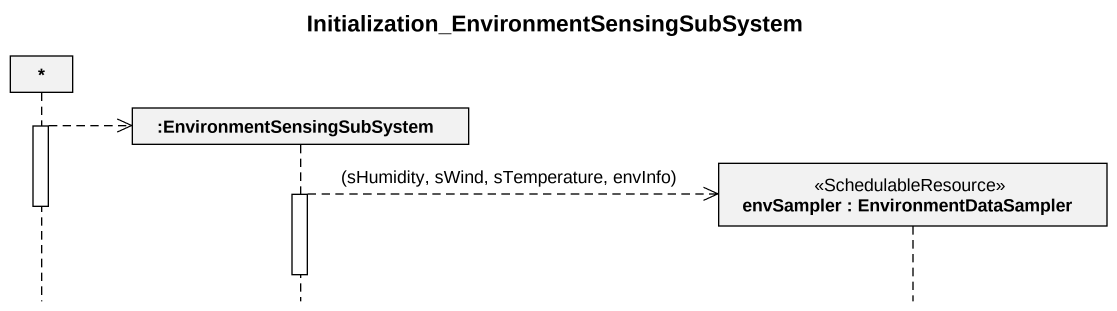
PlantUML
@startuml
title Initialization_EnvironmentSensingSubSystem
hide footbox
participant "*" as object1
participant ":EnvironmentSensingSubSystem" as EnvironmentSensingSubSystem
participant "envSampler : EnvironmentDataSampler" as envSampler <<SchedulableResource>>

activate object1
object1 -->> EnvironmentSensingSubSystem **
activate EnvironmentSensingSubSystem
EnvironmentSensingSubSystem -->> envSampler ** : (sHumidity, sWind, sTemperature, envInfo)
deactivate object1
deactivate EnvironmentSensingSubSystem
@enduml
